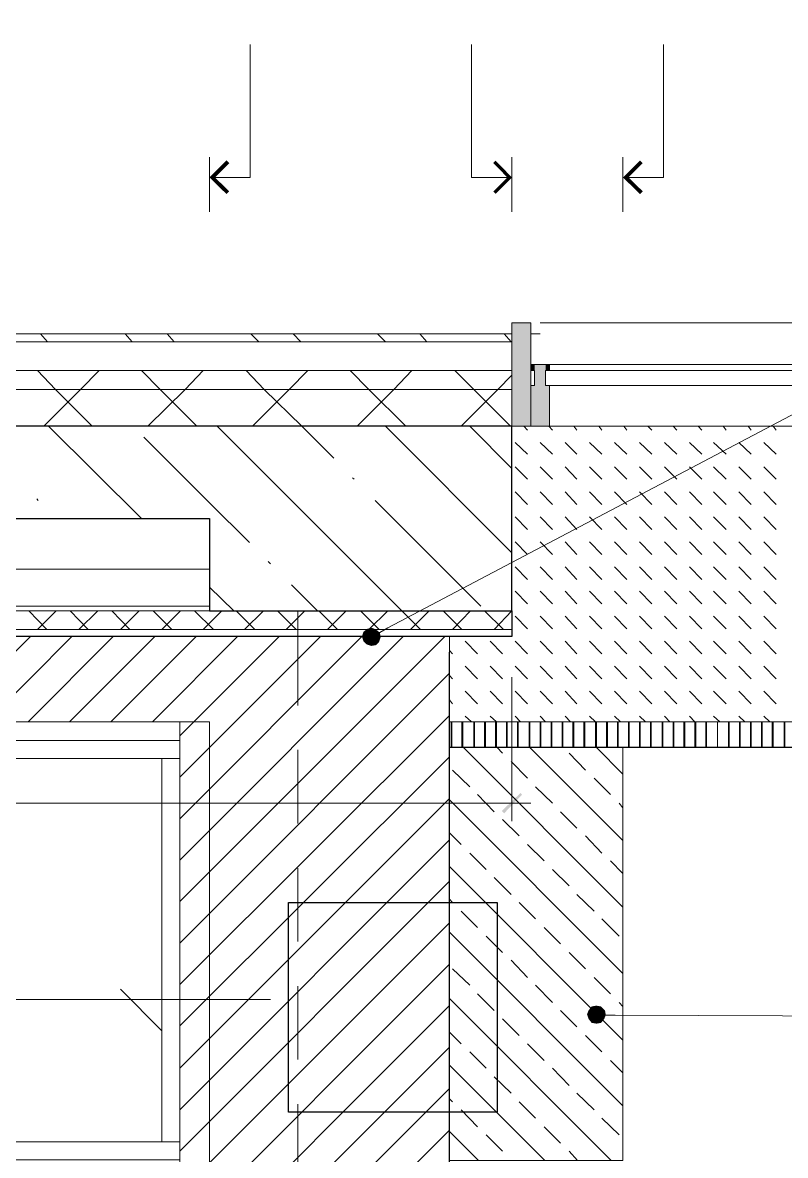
# Model space of a CAD drawing. Header units: millimetres. Extents: x -356862 to 418287, y 0 to 839748.
# Drawn here: x 21.933 to 23.559, y 30.184 to 32.598 of the extents above; entities that cross this region are included whole.
import ezdxf

# ---------------------------------------------------------------- set-up
doc = ezdxf.new("R2010")
doc.units = ezdxf.units.MM
doc.layers.add('PDF _Геометрия', color=7, linetype='Continuous', true_color=0xbababa)
doc.layers.add('PDF _Сплошная заливка', color=7, linetype='Continuous', true_color=0xf50000)

msp = doc.modelspace()

# ---------------------------------------------------------------- linework, layer by layer
at = {"layer": 'PDF _Геометрия', "color": 251, "lineweight": 20, "true_color": 0x545454}
for points in [[(22.69486999511718, 31.297853257921), (22.71153598361545, 31.30785285101996), (24.25647311740451, 32.12115308973524), (24.25647311740451, 32.1944834391276), (24.25647311740451, 34.83604261610243)], [(23.17651706271701, 30.4828864203559), (23.19651624891493, 30.4828864203559), (26.05306667751736, 30.47122022840711), (26.05306667751736, 30.39788987901475), (26.05306667751736, 27.79132927788628)]]:
    msp.add_lwpolyline(points, dxfattribs=at)
at = {"layer": 'PDF _Геометрия', "color": 112, "lineweight": 5, "true_color": 0x00b85c}
for points in [[(22.33155144585503, 32.26781378851996), (22.418214586046, 32.26781378851996), (22.418214586046, 32.55113559299045)], [(22.97652520073784, 32.26781378851996), (22.88986206054687, 32.26781378851996), (22.88986206054687, 32.55113559299045)], [(23.21318223741319, 32.26781378851996), (23.29984537760416, 32.26781378851996), (23.29984537760416, 32.55113559299045)], [(22.33155144585503, 32.1944834391276), (22.33155144585503, 32.31114535861545)], [(22.97652520073784, 32.1944834391276), (22.97652520073784, 32.31114535861545)], [(23.21318223741319, 32.1944834391276), (23.21318223741319, 32.31114535861545)]]:
    msp.add_lwpolyline(points, dxfattribs=at)
at = {"layer": 'PDF _Геометрия', "color": 112, "lineweight": 0, "true_color": 0x00b85c}
for points, const_width in [([(22.37071651882595, 32.30114576551649), (22.33738454182942, 32.26781378851996), (22.37071651882595, 32.23531511094835)], 0.008249243437609022), ([(22.93902672661675, 32.30114576551649), (22.97152540418836, 32.26781378851996), (22.93902672661675, 32.23531511094835)], 0.007070780089376292), ([(23.25234731038411, 32.30114576551649), (23.21901533338758, 32.26781378851996), (23.25234731038411, 32.23531511094835)], 0.008249243437611534)]:
    msp.add_lwpolyline(points, dxfattribs=dict(at, const_width=const_width))
at = {"layer": 'PDF _Геометрия', "color": 7, "lineweight": 5}
for points in [[(22.97652520073784, 31.91782803005642), (22.97652520073784, 31.93449401855468), (15.55182732476128, 31.93449401855468)], [(23.01652357313368, 31.93449401855468), (23.03652275933159, 31.93449401855468)], [(15.55182732476128, 31.85616387261284), (22.97652520073784, 31.85616387261284)], [(15.55182732476128, 31.81616550021701), (22.97652520073784, 31.81616550021701)], [(22.51987711588541, 31.14285956488715), (22.51987711588541, 31.34451802571614)], [(22.84319729275173, 31.10786098904079), (22.84319729275173, 22.95819261338975), (22.88319566514756, 22.95819261338975)], [(22.51987711588541, 30.89120313856336), (22.51987711588541, 31.04786343044704)], [(22.51987711588541, 30.63954671223958), (22.51987711588541, 30.79620700412326)], [(22.51987711588541, 30.38789028591579), (22.51987711588541, 30.54455057779947)], [(22.51987711588541, 30.13456726074218), (22.51987711588541, 30.29289415147569)]]:
    msp.add_lwpolyline(points, dxfattribs=at)
at = {"layer": 'PDF _Геометрия', "color": 8, "lineweight": 9, "true_color": 0x808080}
for points in [[(21.98656548394097, 31.91782803005642), (21.97156609429253, 31.93449401855468)], [(22.16655815972222, 31.91782803005642), (22.15155877007378, 31.93449401855468)], [(22.25655449761284, 31.91782803005642), (22.24155510796441, 31.93449401855468)], [(22.43654717339409, 31.91782803005642), (22.41988118489583, 31.93449401855468)], [(22.52654351128472, 31.91782803005642), (22.50987752278645, 31.93449401855468)], [(22.70653618706597, 31.91782803005642), (22.6898701985677, 31.93449401855468)], [(22.79486592610677, 31.91782803005642), (22.77986653645833, 31.93449401855468)], [(22.97485860188802, 31.91782803005642), (22.95985921223958, 31.93449401855468)], [(22.08156161838107, 31.73783535427517), (22.00323147243923, 31.81616550021701), (21.96489969889323, 31.85616387261284)], [(22.09656100802951, 31.85616387261284), (22.05656263563368, 31.81616550021701), (21.97823248969184, 31.73783535427517)], [(22.30488586425781, 31.73783535427517), (22.22655571831597, 31.81616550021701), (22.18655734592014, 31.85616387261284)], [(22.31821865505642, 31.85616387261284), (22.27988688151041, 31.81616550021701), (22.19989013671875, 31.73783535427517)], [(22.59654066297743, 31.66950480143229), (22.52821011013454, 31.73783535427517), (22.44821336534288, 31.81616550021701), (22.40988159179687, 31.85616387261284)], [(22.54154290093316, 31.85616387261284), (22.50154452853732, 31.81616550021701), (22.42321438259548, 31.73783535427517)], [(22.74986775716145, 31.73783535427517), (22.67153761121961, 31.81616550021701), (22.63153923882378, 31.85616387261284)], [(22.76320054796006, 31.85616387261284), (22.72486877441406, 31.81616550021701), (22.64653862847222, 31.73783535427517)], [(22.97319200303819, 31.73783535427517), (22.89486185709635, 31.81616550021701), (22.85486348470052, 31.85616387261284)], [(22.97652520073784, 31.84616427951389), (22.94652642144097, 31.81616550021701), (22.86819627549913, 31.73783535427517)], [(22.18655734592014, 31.54117668999566), (21.98823208279079, 31.73783535427517)], [(22.74153476291232, 31.34451802571614), (22.34821743435329, 31.73783535427517)], [(22.97652520073784, 31.46784634060329), (22.70653618706597, 31.73783535427517)], [(22.97652520073784, 31.64783901638454), (22.88652886284722, 31.73783535427517)], [(22.41654798719618, 31.48951212565104), (22.33155144585503, 31.57450866699218), (22.19155714246962, 31.7145029703776)], [(22.63987223307291, 31.62450663248698), (22.63653903537326, 31.62783983018663)], [(21.96656629774305, 31.57950846354166), (21.9632331000434, 31.58284166124131)], [(22.90986124674479, 31.3545176188151), (22.68487040201823, 31.57950846354166)], [(22.46154615614149, 31.44451395670573), (22.45654635959201, 31.4495137532552)], [(22.38321601019965, 31.34451802571614), (22.33155144585503, 31.39451599121093)], [(22.56154208713107, 31.34451802571614), (22.5065443250868, 31.39951578776041)]]:
    msp.add_lwpolyline(points, dxfattribs=at)
at = {"layer": 'PDF _Геометрия', "color": 7, "lineweight": 20}
for points in [[(23.01652357313368, 31.95782640245225), (22.97652520073784, 31.95782640245225), (22.97652520073784, 31.73783535427517), (23.01652357313368, 31.73783535427517)], [(23.01652357313368, 31.85616387261284), (23.02485656738281, 31.85616387261284), (23.02485656738281, 31.82449849446614), (23.01652357313368, 31.82449849446614), (23.01652357313368, 31.73783535427517), (23.05652194552951, 31.73783535427517), (23.05652194552951, 31.82449849446614), (23.04818895128038, 31.82449849446614), (23.04818895128038, 31.85616387261284), (23.05652194552951, 31.85616387261284), (23.05652194552951, 31.86949666341145), (23.01652357313368, 31.86949666341145)]]:
    msp.add_lwpolyline(points, close=True, dxfattribs=at)
at = {"layer": 'PDF _Геометрия', "color": 252, "lineweight": 5, "true_color": 0x989898}
for points in [[(23.03652275933159, 31.95782640245225), (23.74482727050781, 31.95782640245225), (25.57641940646701, 31.95782640245225), (25.57641940646701, 31.87116326226128)], [(23.05652194552951, 31.86949666341145), (23.72482808430989, 31.86949666341145)], [(23.05652194552951, 31.73783535427517), (23.72482808430989, 31.73783535427517)]]:
    msp.add_lwpolyline(points, dxfattribs=at)
at = {"layer": 'PDF _Геометрия', "color": 7, "lineweight": 9}
for points in [[(15.71682061089409, 31.73783535427517), (22.97652520073784, 31.73783535427517), (22.97652520073784, 31.91782803005642), (15.55182732476128, 31.91782803005642)], [(23.72482808430989, 31.73783535427517), (23.05652194552951, 31.73783535427517)], [(19.53666517469618, 31.10786098904079), (22.33155144585503, 31.10786098904079), (22.26822068956163, 31.10786098904079), (22.26822068956163, 25.00477600097656), (22.33155144585503, 25.00477600097656), (22.33155144585503, 31.10786098904079)], [(22.84319729275173, 31.10786098904079), (25.57641940646701, 31.10786098904079)]]:
    msp.add_lwpolyline(points, dxfattribs=at)
at = {"layer": 'PDF _Геометрия', "color": 7, "lineweight": 5}
msp.add_lwpolyline([(23.04818895128038, 31.82449849446614), (23.73316107855903, 31.82449849446614), (23.73316107855903, 31.85616387261284), (23.04818895128038, 31.85616387261284)], close=True, dxfattribs=at)
at = {"layer": 'PDF _Геометрия', "color": 7, "lineweight": 30}
msp.add_lwpolyline([(22.33155144585503, 31.54117668999566), (22.33155144585503, 31.34451802571614), (22.97652520073784, 31.34451802571614), (22.97652520073784, 31.73783535427517), (21.79657321506076, 31.73783535427517), (21.79657321506076, 31.54117668999566)], close=True, dxfattribs=at)
at = {"layer": 'PDF _Геометрия', "color": 7, "lineweight": 18}
msp.add_lwpolyline([(22.84319729275173, 31.10786098904079), (22.84319729275173, 31.28952026367187), (22.97652520073784, 31.28952026367187), (22.97652520073784, 31.73783535427517), (25.57641940646701, 31.73783535427517), (25.57641940646701, 31.10786098904079)], close=True, dxfattribs=at)
at = {"layer": 'PDF _Геометрия', "lineweight": 18}
for points in [[(23.00985717773437, 31.72950236002604), (23.00152418348524, 31.73783535427517)], [(23.06318834092881, 31.72950236002604), (23.05485534667968, 31.73783535427517)], [(23.11485290527343, 31.72950236002604), (23.10818650987413, 31.73783535427517)], [(23.16818406846788, 31.72950236002604), (23.16151767306857, 31.73783535427517)], [(23.22151523166232, 31.72950236002604), (23.21484883626302, 31.73783535427517)], [(23.27484639485677, 31.72950236002604), (23.26651340060764, 31.73783535427517)], [(23.32817755805121, 31.72950236002604), (23.31984456380208, 31.73783535427517)], [(23.38150872124566, 31.72950236002604), (23.37317572699653, 31.73783535427517)], [(23.43317328559028, 31.72950236002604), (23.42650689019097, 31.73783535427517)], [(23.48650444878472, 31.72950236002604), (23.47983805338541, 31.73783535427517)], [(23.53983561197916, 31.72950236002604), (23.53316921657986, 31.73783535427517)], [(23.00985717773437, 31.67783779568142), (22.98319159613715, 31.70283677842881)], [(23.06318834092881, 31.67783779568142), (23.03652275933159, 31.70283677842881)], [(23.11485290527343, 31.67783779568142), (23.08985392252604, 31.70283677842881)], [(23.16818406846788, 31.67783779568142), (23.14151848687066, 31.70283677842881)], [(23.22151523166232, 31.67783779568142), (23.1948496500651, 31.70283677842881)], [(23.27484639485677, 31.67783779568142), (23.24818081325954, 31.70283677842881)], [(23.32817755805121, 31.67783779568142), (23.30151197645399, 31.70283677842881)], [(23.38150872124566, 31.67783779568142), (23.35484313964843, 31.70283677842881)], [(23.43317328559028, 31.67783779568142), (23.40650770399305, 31.70283677842881)], [(23.48650444878472, 31.67783779568142), (23.4598388671875, 31.70283677842881)], [(23.53983561197916, 31.67783779568142), (23.51317003038194, 31.70283677842881)], [(23.00985717773437, 31.62450663248698), (22.98319159613715, 31.6511722140842)], [(23.06318834092881, 31.62450663248698), (23.03652275933159, 31.6511722140842)], [(23.11485290527343, 31.62450663248698), (23.08985392252604, 31.6511722140842)], [(23.16818406846788, 31.62450663248698), (23.14151848687066, 31.6511722140842)], [(23.22151523166232, 31.62450663248698), (23.1948496500651, 31.6511722140842)], [(23.27484639485677, 31.62450663248698), (23.24818081325954, 31.6511722140842)], [(23.32817755805121, 31.62450663248698), (23.30151197645399, 31.6511722140842)], [(23.38150872124566, 31.62450663248698), (23.35484313964843, 31.6511722140842)], [(23.43317328559028, 31.62450663248698), (23.40650770399305, 31.6511722140842)], [(23.48650444878472, 31.62450663248698), (23.4598388671875, 31.6511722140842)], [(23.53983561197916, 31.62450663248698), (23.51317003038194, 31.6511722140842)], [(23.00985717773437, 31.57117546929253), (22.98319159613715, 31.59784105088975)], [(23.06318834092881, 31.57117546929253), (23.03652275933159, 31.59784105088975)], [(23.11485290527343, 31.57117546929253), (23.08985392252604, 31.59784105088975)], [(23.16818406846788, 31.57117546929253), (23.14151848687066, 31.59784105088975)], [(23.22151523166232, 31.57117546929253), (23.1948496500651, 31.59784105088975)], [(23.27484639485677, 31.57117546929253), (23.24818081325954, 31.59784105088975)], [(23.32817755805121, 31.57117546929253), (23.30151197645399, 31.59784105088975)], [(23.38150872124566, 31.57117546929253), (23.35484313964843, 31.59784105088975)], [(23.43317328559028, 31.57117546929253), (23.40650770399305, 31.59784105088975)], [(23.48650444878472, 31.57117546929253), (23.4598388671875, 31.59784105088975)], [(23.53983561197916, 31.57117546929253), (23.51317003038194, 31.59784105088975)], [(23.00985717773437, 31.51784430609808), (22.98319159613715, 31.54450988769531)], [(23.06318834092881, 31.51784430609808), (23.03652275933159, 31.54450988769531)], [(23.11485290527343, 31.51784430609808), (23.08985392252604, 31.54450988769531)], [(23.16818406846788, 31.51784430609808), (23.14151848687066, 31.54450988769531)], [(23.22151523166232, 31.51784430609808), (23.1948496500651, 31.54450988769531)], [(23.27484639485677, 31.51784430609808), (23.24818081325954, 31.54450988769531)], [(23.32817755805121, 31.51784430609808), (23.30151197645399, 31.54450988769531)], [(23.38150872124566, 31.51784430609808), (23.35484313964843, 31.54450988769531)], [(23.43317328559028, 31.51784430609808), (23.40650770399305, 31.54450988769531)], [(23.48650444878472, 31.51784430609808), (23.4598388671875, 31.54450988769531)], [(23.53983561197916, 31.51784430609808), (23.51317003038194, 31.54450988769531)], [(23.00985717773437, 31.46451314290364), (22.98319159613715, 31.49117872450086)], [(23.06318834092881, 31.46451314290364), (23.03652275933159, 31.49117872450086)], [(23.11485290527343, 31.46451314290364), (23.08985392252604, 31.49117872450086)], [(23.16818406846788, 31.46451314290364), (23.14151848687066, 31.49117872450086)], [(23.22151523166232, 31.46451314290364), (23.1948496500651, 31.49117872450086)], [(23.27484639485677, 31.46451314290364), (23.24818081325954, 31.49117872450086)], [(23.32817755805121, 31.46451314290364), (23.30151197645399, 31.49117872450086)], [(23.38150872124566, 31.46451314290364), (23.35484313964843, 31.49117872450086)], [(23.43317328559028, 31.46451314290364), (23.40650770399305, 31.49117872450086)], [(23.48650444878472, 31.46451314290364), (23.4598388671875, 31.49117872450086)], [(23.53983561197916, 31.46451314290364), (23.51317003038194, 31.49117872450086)], [(23.00985717773437, 31.4111819797092), (22.98319159613715, 31.43784756130642)], [(23.06318834092881, 31.4111819797092), (23.03652275933159, 31.43784756130642)], [(23.11485290527343, 31.4111819797092), (23.08985392252604, 31.43784756130642)], [(23.16818406846788, 31.4111819797092), (23.14151848687066, 31.43784756130642)], [(23.22151523166232, 31.4111819797092), (23.1948496500651, 31.43784756130642)], [(23.27484639485677, 31.4111819797092), (23.24818081325954, 31.43784756130642)], [(23.32817755805121, 31.4111819797092), (23.30151197645399, 31.43784756130642)], [(23.38150872124566, 31.4111819797092), (23.35484313964843, 31.43784756130642)], [(23.43317328559028, 31.4111819797092), (23.40650770399305, 31.43784756130642)], [(23.48650444878472, 31.4111819797092), (23.4598388671875, 31.43784756130642)], [(23.53983561197916, 31.4111819797092), (23.51317003038194, 31.43784756130642)], [(23.00985717773437, 31.35951741536458), (22.98319159613715, 31.3861829969618)], [(23.06318834092881, 31.35951741536458), (23.03652275933159, 31.3861829969618)], [(23.11485290527343, 31.35951741536458), (23.08985392252604, 31.3861829969618)], [(23.16818406846788, 31.35951741536458), (23.14151848687066, 31.3861829969618)], [(23.22151523166232, 31.35951741536458), (23.1948496500651, 31.3861829969618)], [(23.27484639485677, 31.35951741536458), (23.24818081325954, 31.3861829969618)], [(23.32817755805121, 31.35951741536458), (23.30151197645399, 31.3861829969618)], [(23.38150872124566, 31.35951741536458), (23.35484313964843, 31.3861829969618)], [(23.43317328559028, 31.35951741536458), (23.40650770399305, 31.3861829969618)], [(23.48650444878472, 31.35951741536458), (23.4598388671875, 31.3861829969618)], [(23.53983561197916, 31.35951741536458), (23.51317003038194, 31.3861829969618)], [(23.00985717773437, 31.30618625217014), (22.98319159613715, 31.33285183376736)], [(23.06318834092881, 31.30618625217014), (23.03652275933159, 31.33285183376736)], [(23.11485290527343, 31.30618625217014), (23.08985392252604, 31.33285183376736)], [(23.16818406846788, 31.30618625217014), (23.14151848687066, 31.33285183376736)], [(23.22151523166232, 31.30618625217014), (23.1948496500651, 31.33285183376736)], [(23.27484639485677, 31.30618625217014), (23.24818081325954, 31.33285183376736)], [(23.32817755805121, 31.30618625217014), (23.30151197645399, 31.33285183376736)], [(23.38150872124566, 31.30618625217014), (23.35484313964843, 31.33285183376736)], [(23.43317328559028, 31.30618625217014), (23.40650770399305, 31.33285183376736)], [(23.48650444878472, 31.30618625217014), (23.4598388671875, 31.33285183376736)], [(23.53983561197916, 31.30618625217014), (23.51317003038194, 31.33285183376736)], [(22.84986368815104, 31.25285508897569), (22.84319729275173, 31.259521484375)], [(22.90319485134548, 31.25285508897569), (22.87652926974826, 31.27952067057291)], [(22.95652601453993, 31.25285508897569), (22.9298604329427, 31.27952067057291)], [(23.00985717773437, 31.25285508897569), (22.98319159613715, 31.27952067057291)], [(23.06318834092881, 31.25285508897569), (23.03652275933159, 31.27952067057291)], [(23.11485290527343, 31.25285508897569), (23.08985392252604, 31.27952067057291)], [(23.16818406846788, 31.25285508897569), (23.14151848687066, 31.27952067057291)], [(23.22151523166232, 31.25285508897569), (23.1948496500651, 31.27952067057291)], [(23.27484639485677, 31.25285508897569), (23.24818081325954, 31.27952067057291)], [(23.32817755805121, 31.25285508897569), (23.30151197645399, 31.27952067057291)], [(23.38150872124566, 31.25285508897569), (23.35484313964843, 31.27952067057291)], [(23.43317328559028, 31.25285508897569), (23.40650770399305, 31.27952067057291)], [(23.48650444878472, 31.25285508897569), (23.4598388671875, 31.27952067057291)], [(23.53983561197916, 31.25285508897569), (23.51317003038194, 31.27952067057291)], [(22.90319485134548, 31.19952392578125), (22.87652926974826, 31.22618950737847)], [(22.95652601453993, 31.19952392578125), (22.9298604329427, 31.22618950737847)], [(23.00985717773437, 31.19952392578125), (22.98319159613715, 31.22618950737847)], [(23.06318834092881, 31.19952392578125), (23.03652275933159, 31.22618950737847)], [(23.11485290527343, 31.19952392578125), (23.08985392252604, 31.22618950737847)], [(23.16818406846788, 31.19952392578125), (23.14151848687066, 31.22618950737847)], [(23.22151523166232, 31.19952392578125), (23.1948496500651, 31.22618950737847)], [(23.27484639485677, 31.19952392578125), (23.24818081325954, 31.22618950737847)], [(23.32817755805121, 31.19952392578125), (23.30151197645399, 31.22618950737847)], [(23.38150872124566, 31.19952392578125), (23.35484313964843, 31.22618950737847)], [(23.43317328559028, 31.19952392578125), (23.40650770399305, 31.22618950737847)], [(23.48650444878472, 31.19952392578125), (23.4598388671875, 31.22618950737847)], [(23.53983561197916, 31.19952392578125), (23.51317003038194, 31.22618950737847)], [(22.84986368815104, 31.19952392578125), (22.84319729275173, 31.20619032118055)], [(22.90319485134548, 31.1461927625868), (22.87652926974826, 31.17285834418402)], [(22.95652601453993, 31.1461927625868), (22.9298604329427, 31.17285834418402)], [(23.00985717773437, 31.1461927625868), (22.98319159613715, 31.17285834418402)], [(23.06318834092881, 31.1461927625868), (23.03652275933159, 31.17285834418402)], [(23.11485290527343, 31.1461927625868), (23.08985392252604, 31.17285834418402)], [(23.16818406846788, 31.1461927625868), (23.14151848687066, 31.17285834418402)], [(23.22151523166232, 31.1461927625868), (23.1948496500651, 31.17285834418402)], [(23.27484639485677, 31.1461927625868), (23.24818081325954, 31.17285834418402)], [(23.32817755805121, 31.1461927625868), (23.30151197645399, 31.17285834418402)], [(23.38150872124566, 31.1461927625868), (23.35484313964843, 31.17285834418402)], [(23.43317328559028, 31.1461927625868), (23.40650770399305, 31.17285834418402)], [(23.48650444878472, 31.1461927625868), (23.4598388671875, 31.17285834418402)], [(23.53983561197916, 31.1461927625868), (23.51317003038194, 31.17285834418402)], [(22.84986368815104, 31.1461927625868), (22.84319729275173, 31.15452575683593)], [(22.88986206054687, 31.10786098904079), (22.87652926974826, 31.11952718098958)], [(22.94319322374131, 31.10786098904079), (22.9298604329427, 31.11952718098958)], [(22.99485778808593, 31.10786098904079), (22.98319159613715, 31.11952718098958)], [(23.04818895128038, 31.10786098904079), (23.03652275933159, 31.11952718098958)], [(23.10152011447482, 31.10786098904079), (23.08985392252604, 31.11952718098958)], [(23.15485127766927, 31.10786098904079), (23.14151848687066, 31.11952718098958)], [(23.20818244086371, 31.10786098904079), (23.1948496500651, 31.11952718098958)], [(23.26151360405816, 31.10786098904079), (23.24818081325954, 31.11952718098958)], [(23.31317816840278, 31.10786098904079), (23.30151197645399, 31.11952718098958)], [(23.36650933159722, 31.10786098904079), (23.35484313964843, 31.11952718098958)], [(23.41984049479166, 31.10786098904079), (23.40650770399305, 31.11952718098958)], [(23.47317165798611, 31.10786098904079), (23.4598388671875, 31.11952718098958)], [(23.52650282118055, 31.10786098904079), (23.51317003038194, 31.11952718098958)]]:
    msp.add_lwpolyline(points, dxfattribs=at)
at = {"layer": 'PDF _Геометрия', "color": 161, "lineweight": 9, "true_color": 0x7f9fff}
for points in [[(21.79657321506076, 31.43284776475694), (21.79657321506076, 31.3545176188151), (22.33155144585503, 31.3545176188151), (22.33155144585503, 31.43284776475694)], [(19.02501932779948, 23.04652235243055), (19.53666517469618, 23.04652235243055), (19.53666517469618, 24.61145867241753), (22.26822068956163, 24.61145867241753), (22.26822068956163, 23.04652235243055), (22.84319729275173, 23.04652235243055), (22.84319729275173, 31.28952026367187), (21.79657321506076, 31.28952026367187), (21.79657321506076, 31.34451802571614), (19.66999308268229, 31.34451802571614), (19.02501932779948, 31.34451802571614), (16.36346096462673, 31.34451802571614), (15.90514628092448, 31.34451802571614), (15.90514628092448, 31.10786098904079), (18.96168857150607, 31.10786098904079), (18.96168857150607, 25.00477600097656), (15.90514628092448, 25.00477600097656), (15.90514628092448, 24.61145867241753), (18.96168857150607, 24.61145867241753), (18.96168857150607, 23.04652235243055)], [(19.53666517469618, 25.00477600097656), (19.53666517469618, 31.10786098904079), (22.26822068956163, 31.10786098904079), (22.26822068956163, 25.00477600097656)], [(23.21318223741319, 30.17289903428819), (23.21318223741319, 31.05286322699652), (22.84319729275173, 31.05286322699652), (22.84319729275173, 30.17289903428819)]]:
    msp.add_lwpolyline(points, close=True, dxfattribs=at)
at = {"layer": 'PDF _Геометрия', "color": 93, "lineweight": 5, "true_color": 0x5cb85c}
for points in [[(22.97652520073784, 31.34451802571614), (22.97652520073784, 31.30451965332031), (21.79657321506076, 31.30451965332031), (21.79657321506076, 31.34451802571614)], [(25.57641940646701, 31.10786098904079), (25.57641940646701, 31.05286322699652), (22.84319729275173, 31.05286322699652), (22.84319729275173, 31.10786098904079)]]:
    msp.add_lwpolyline(points, close=True, dxfattribs=at)
at = {"layer": 'PDF _Геометрия', "color": 93, "lineweight": 30, "true_color": 0x5cb85c}
for points in [[(22.97652520073784, 31.34451802571614), (22.97652520073784, 31.28952026367187), (21.79657321506076, 31.28952026367187), (21.79657321506076, 31.34451802571614)], [(25.57641940646701, 31.10786098904079), (25.57641940646701, 31.05286322699652), (22.84319729275173, 31.05286322699652), (22.84319729275173, 31.10786098904079)]]:
    msp.add_lwpolyline(points, dxfattribs=at)
at = {"layer": 'PDF _Геометрия', "color": 93, "lineweight": 5, "true_color": 0x5cb85c}
for points in [[(21.94656711154514, 31.34451802571614), (21.98489888509114, 31.30451965332031)], [(22.00489807128906, 31.34451802571614), (21.96489969889323, 31.30451965332031)], [(22.03489685058593, 31.34451802571614), (22.07322862413194, 31.30451965332031)], [(22.09322781032986, 31.34451802571614), (22.05322943793403, 31.30451965332031)], [(22.12322658962673, 31.34451802571614), (22.16155836317274, 31.30451965332031)], [(22.18155754937066, 31.34451802571614), (22.14155917697482, 31.30451965332031)], [(22.21155632866753, 31.34451802571614), (22.25155470106336, 31.30451965332031)], [(22.26988728841145, 31.34451802571614), (22.22988891601562, 31.30451965332031)], [(22.29988606770833, 31.34451802571614), (22.33988444010416, 31.30451965332031)], [(22.35821702745225, 31.34451802571614), (22.31821865505642, 31.30451965332031)], [(22.38821580674913, 31.34451802571614), (22.42821417914496, 31.30451965332031)], [(22.44654676649305, 31.34451802571614), (22.40654839409722, 31.30451965332031)], [(22.47654554578993, 31.34451802571614), (22.51654391818576, 31.30451965332031)], [(22.53487650553385, 31.34451802571614), (22.49487813313802, 31.30451965332031)], [(22.56487528483073, 31.34451802571614), (22.60487365722656, 31.30451965332031)], [(22.62320624457465, 31.34451802571614), (22.58320787217881, 31.30451965332031)], [(22.65320502387153, 31.34451802571614), (22.69320339626736, 31.30451965332031)], [(22.71153598361545, 31.34451802571614), (22.67153761121961, 31.30451965332031)], [(22.74153476291232, 31.34451802571614), (22.78153313530816, 31.30451965332031)], [(22.79986572265625, 31.34451802571614), (22.75986735026041, 31.30451965332031)], [(22.82986450195312, 31.34451802571614), (22.86986287434895, 31.30451965332031)], [(22.88819546169704, 31.34451802571614), (22.84986368815104, 31.30451965332031)], [(22.91819424099392, 31.34451802571614), (22.95819261338975, 31.30451965332031)], [(22.97652520073784, 31.34451802571614), (22.93819342719184, 31.30451965332031)]]:
    msp.add_lwpolyline(points, dxfattribs=at)
at = {"layer": 'PDF _Геометрия', "color": 161, "lineweight": 9, "true_color": 0x7f9fff}
for points in [[(21.94990030924479, 31.28952026367187), (21.76824103461371, 31.10786098904079)], [(22.03823004828559, 31.28952026367187), (21.85657077365451, 31.10786098904079)], [(22.12655978732639, 31.28952026367187), (21.94490051269531, 31.10786098904079)], [(22.21488952636718, 31.28952026367187), (22.03323025173611, 31.10786098904079)], [(22.30321926540798, 31.28952026367187), (22.12155999077691, 31.10786098904079)], [(22.39154900444878, 31.28952026367187), (22.2098897298177, 31.10786098904079)], [(22.83319769965278, 31.28952026367187), (22.26822068956163, 30.72454325358072)], [(22.74486796061198, 31.28952026367187), (22.26822068956163, 30.81287299262152)], [(22.65653822157118, 31.28952026367187), (22.26822068956163, 30.90120273166232)], [(22.56820848253038, 31.28952026367187), (22.26822068956163, 30.98953247070312)], [(22.47987874348958, 31.28952026367187), (22.26822068956163, 31.07786220974392)], [(22.84319729275173, 31.21119011773003), (22.26822068956163, 30.63621351453993)], [(22.84319729275173, 31.12119377983941), (22.26822068956163, 30.54788377549913)], [(22.84319729275173, 31.03286404079861), (22.26822068956163, 30.45955403645833)], [(22.84319729275173, 30.94453430175781), (22.26822068956163, 30.3695576985677)], [(22.84319729275173, 30.85620456271701), (22.26822068956163, 30.28122795952691)], [(22.84319729275173, 30.76787482367621), (22.26822068956163, 30.19289822048611)], [(22.84319729275173, 30.67954508463541), (22.26822068956163, 30.10456848144531)], [(22.84319729275173, 30.59121534559461), (22.26822068956163, 30.01623874240451)], [(22.84319729275173, 30.50288560655381), (22.26822068956163, 29.92790900336371)], [(22.84319729275173, 30.41455586751302), (22.26822068956163, 29.83957926432291)], [(22.84319729275173, 30.32622612847222), (22.26822068956163, 29.75124952528211)], [(22.84319729275173, 30.23789638943142), (22.26822068956163, 29.66291978624131)]]:
    msp.add_lwpolyline(points, dxfattribs=at)
at = {"layer": 'PDF _Геометрия', "color": 161, "lineweight": 30, "true_color": 0x7f9fff}
msp.add_lwpolyline([(22.84319729275173, 23.03652275933159), (22.84319729275173, 31.25618828667534)], dxfattribs=at)
at = {"layer": 'PDF _Геометрия', "color": 7, "lineweight": 18}
for points in [[(22.97652520073784, 31.2028571234809), (22.97652520073784, 30.89620293511284)], [(23.01652357313368, 30.93453470865885), (21.75657484266493, 30.93453470865885)]]:
    msp.add_lwpolyline(points, dxfattribs=at)
at = {"layer": 'PDF _Геометрия', "color": 254, "lineweight": 5, "true_color": 0xdcdcdc}
for points in [[(22.84653049045139, 31.10786098904079), (22.84653049045139, 31.05286322699652)], [(22.86986287434895, 31.10786098904079), (22.86986287434895, 31.05286322699652)], [(22.89652845594618, 31.10786098904079), (22.89652845594618, 31.05286322699652)], [(22.91986083984375, 31.10786098904079), (22.91986083984375, 31.05286322699652)], [(22.94319322374131, 31.10786098904079), (22.94319322374131, 31.05286322699652)], [(22.96485900878906, 31.10786098904079), (22.96485900878906, 31.05286322699652)], [(22.98819139268663, 31.10786098904079), (22.98819139268663, 31.05286322699652)], [(23.01485697428385, 31.10786098904079), (23.01485697428385, 31.05286322699652), (23.21318223741319, 30.85453796386718)], [(23.03818935818142, 31.10786098904079), (23.03818935818142, 31.05286322699652)], [(23.06152174207899, 31.10786098904079), (23.06152174207899, 31.05286322699652)], [(23.08318752712673, 31.10786098904079), (23.08318752712673, 31.05286322699652)], [(23.1065199110243, 31.10786098904079), (23.1065199110243, 31.05286322699652)], [(23.12985229492187, 31.10786098904079), (23.12985229492187, 31.05286322699652)], [(23.15651787651909, 31.10786098904079), (23.15651787651909, 31.05286322699652), (23.21318223741319, 30.99619886610243)], [(23.17985026041666, 31.10786098904079), (23.17985026041666, 31.05286322699652)], [(23.20318264431423, 31.10786098904079), (23.20318264431423, 31.05286322699652)], [(23.22484842936198, 31.10786098904079), (23.22484842936198, 31.05286322699652)], [(23.24818081325954, 31.10786098904079), (23.24818081325954, 31.05286322699652)], [(23.27151319715711, 31.10786098904079), (23.27151319715711, 31.05286322699652)], [(23.29817877875434, 31.10786098904079), (23.29817877875434, 31.05286322699652)], [(23.32151116265191, 31.10786098904079), (23.32151116265191, 31.05286322699652)], [(23.34484354654948, 31.10786098904079), (23.34484354654948, 31.05286322699652)], [(23.36650933159722, 31.10786098904079), (23.36650933159722, 31.05286322699652)], [(23.38984171549479, 31.10786098904079), (23.38984171549479, 31.05286322699652)], [(23.41484069824218, 31.10786098904079), (23.41484069824218, 31.05286322699652)], [(23.43983968098958, 31.10786098904079), (23.43983968098958, 31.05286322699652)], [(23.46317206488715, 31.10786098904079), (23.46317206488715, 31.05286322699652)], [(23.48483784993489, 31.10786098904079), (23.48483784993489, 31.05286322699652)], [(23.50817023383246, 31.10786098904079), (23.50817023383246, 31.05286322699652)], [(23.53150261773003, 31.10786098904079), (23.53150261773003, 31.05286322699652)], [(23.55816819932725, 31.10786098904079), (23.55816819932725, 31.05286322699652)], [(23.21318223741319, 30.71287706163194), (22.87319607204861, 31.05286322699652)], [(22.95652601453993, 31.04119703504774), (22.94485982259114, 31.05286322699652)], [(23.13318549262153, 31.00453186035156), (23.09818691677517, 31.04119703504774)], [(23.00985717773437, 30.98786587185329), (22.97485860188802, 31.02286444769965)], [(22.88652886284722, 30.9695332845052), (22.84986368815104, 31.00453186035156)], [(23.06318834092881, 30.93453470865885), (23.02652316623264, 30.9695332845052)], [(23.18651665581597, 30.95286729600694), (23.15151807996961, 30.98786587185329)], [(22.93819342719184, 30.91620212131076), (22.90319485134548, 30.95286729600694)], [(23.21318223741319, 30.5712161593967), (22.84319729275173, 30.94120110405816)], [(23.21318223741319, 30.92453511555989), (23.20484924316406, 30.93453470865885)], [(22.99152459038628, 30.86453755696614), (22.95652601453993, 30.8995361328125)], [(23.11485290527343, 30.88120354546441), (23.07985432942708, 30.91620212131076)], [(22.86819627549913, 30.84620496961805), (22.84319729275173, 30.87120395236545)], [(23.16818406846788, 30.82787238226996), (23.13318549262153, 30.86453755696614)], [(22.92152743869357, 30.79287380642361), (22.88652886284722, 30.82787238226996)], [(23.04485575358073, 30.8112063937717), (23.00985717773437, 30.84620496961805)], [(23.21318223741319, 30.78454081217447), (23.18651665581597, 30.8112063937717)], [(23.21318223741319, 30.42955525716145), (22.84319729275173, 30.79954020182291)], [(22.97485860188802, 30.73954264322916), (22.93819342719184, 30.77620781792534)], [(23.09818691677517, 30.75787523057725), (23.06318834092881, 30.79287380642361)], [(22.84986368815104, 30.7228766547309), (22.84319729275173, 30.7295430501302)], [(23.15151807996961, 30.70454406738281), (23.11485290527343, 30.73954264322916)], [(22.90319485134548, 30.66954549153645), (22.86819627549913, 30.70454406738281)], [(23.02652316623264, 30.68787807888454), (22.99152459038628, 30.7228766547309)], [(23.20484924316406, 30.65121290418836), (23.16818406846788, 30.68787807888454)], [(23.21318223741319, 30.28956095377604), (22.84319729275173, 30.6595458984375)], [(23.07985432942708, 30.6345469156901), (23.04485575358073, 30.66954549153645)], [(22.95652601453993, 30.61621432834201), (22.92152743869357, 30.65121290418836)], [(23.13318549262153, 30.58121575249566), (23.09818691677517, 30.61621432834201)], [(23.00985717773437, 30.56288316514756), (22.97485860188802, 30.59954833984375)], [(22.88652886284722, 30.5462171766493), (22.84986368815104, 30.58121575249566)], [(23.18651665581597, 30.52788458930121), (23.15151807996961, 30.56288316514756)], [(22.22988891601562, 30.44955444335937), (22.14155917697482, 30.53788418240017)], [(23.06318834092881, 30.50955200195312), (23.02652316623264, 30.5462171766493)], [(23.18818325466579, 30.17289903428819), (22.84319729275173, 30.51788499620225)], [(22.93819342719184, 30.49288601345486), (22.90319485134548, 30.52788458930121)], [(23.11485290527343, 30.4578874376085), (23.07985432942708, 30.49288601345486)], [(23.21318223741319, 30.50121900770399), (23.20484924316406, 30.50955200195312)], [(22.99152459038628, 30.43955485026041), (22.95652601453993, 30.47455342610677)], [(22.86819627549913, 30.42122226291232), (22.84319729275173, 30.44622124565972)], [(23.16818406846788, 30.40455627441406), (23.13318549262153, 30.43955485026041)], [(23.04485575358073, 30.38622368706597), (23.00985717773437, 30.42122226291232)], [(22.92152743869357, 30.3695576985677), (22.88652886284722, 30.40455627441406)], [(23.04652235243055, 30.17289903428819), (22.84319729275173, 30.37622409396701)], [(23.09818691677517, 30.33289252387153), (23.06318834092881, 30.3695576985677)], [(23.21318223741319, 30.35955810546875), (23.18651665581597, 30.38622368706597)], [(22.97485860188802, 30.31622653537326), (22.93819342719184, 30.35122511121961)], [(22.84986368815104, 30.29789394802517), (22.84319729275173, 30.30456034342447)], [(23.02652316623264, 30.26289537217881), (22.99152459038628, 30.29789394802517)], [(23.15151807996961, 30.28122795952691), (23.11485290527343, 30.31622653537326)], [(22.90319485134548, 30.24456278483072), (22.86819627549913, 30.28122795952691)], [(23.07985432942708, 30.20956420898437), (23.04485575358073, 30.24456278483072)], [(23.20484924316406, 30.22789679633246), (23.16818406846788, 30.26289537217881)], [(22.90486145019531, 30.17289903428819), (22.84319729275173, 30.23456319173177)], [(22.95652601453993, 30.19289822048611), (22.92152743869357, 30.22789679633246)], [(23.11651950412326, 30.17289903428819), (23.09818691677517, 30.19289822048611)]]:
    msp.add_lwpolyline(points, dxfattribs=at)
for points in [[(22.84819708930121, 31.05286322699652), (22.84819708930121, 31.10786098904079)], [(22.87152947319878, 31.05286322699652), (22.87152947319878, 31.10786098904079)], [(22.89486185709635, 31.05286322699652), (22.89486185709635, 31.10786098904079)], [(22.91819424099392, 31.05286322699652), (22.91819424099392, 31.10786098904079)], [(22.94152662489149, 31.05286322699652), (22.94152662489149, 31.10786098904079)], [(22.96652560763889, 31.05286322699652), (22.96652560763889, 31.10786098904079)], [(22.98985799153645, 31.05286322699652), (22.98985799153645, 31.10786098904079)], [(23.01319037543403, 31.05286322699652), (23.01319037543403, 31.10786098904079)], [(23.03652275933159, 31.05286322699652), (23.03652275933159, 31.10786098904079)], [(23.05985514322916, 31.05286322699652), (23.05985514322916, 31.10786098904079)], [(23.08485412597656, 31.05286322699652), (23.08485412597656, 31.10786098904079)], [(23.10818650987413, 31.05286322699652), (23.10818650987413, 31.10786098904079)], [(23.1315188937717, 31.05286322699652), (23.1315188937717, 31.10786098904079)], [(23.15485127766927, 31.05286322699652), (23.15485127766927, 31.10786098904079)], [(23.17818366156684, 31.05286322699652), (23.17818366156684, 31.10786098904079)], [(23.20151604546441, 31.05286322699652), (23.20151604546441, 31.10786098904079)], [(23.2265150282118, 31.05286322699652), (23.2265150282118, 31.10786098904079)], [(23.24984741210937, 31.05286322699652), (23.24984741210937, 31.10786098904079)], [(23.27317979600694, 31.05286322699652), (23.27317979600694, 31.10786098904079)], [(23.29651217990451, 31.05286322699652), (23.29651217990451, 31.10786098904079)], [(23.31984456380208, 31.05286322699652), (23.31984456380208, 31.10786098904079)], [(23.34317694769965, 31.05286322699652), (23.34317694769965, 31.10786098904079)], [(23.36817593044704, 31.05286322699652), (23.36817593044704, 31.10786098904079)], [(23.39150831434461, 31.05286322699652), (23.39150831434461, 31.10786098904079)], [(23.41484069824218, 31.05286322699652), (23.41484069824218, 31.10786098904079)], [(23.43817308213975, 31.05286322699652), (23.43817308213975, 31.10786098904079)], [(23.46150546603732, 31.05286322699652), (23.46150546603732, 31.10786098904079)], [(23.48650444878472, 31.05286322699652), (23.48650444878472, 31.10786098904079)], [(23.50983683268229, 31.05286322699652), (23.50983683268229, 31.10786098904079)], [(23.53316921657986, 31.05286322699652), (23.53316921657986, 31.10786098904079)], [(23.55650160047743, 31.05286322699652), (23.55650160047743, 31.10786098904079)]]:
    msp.add_lwpolyline(points, close=True, dxfattribs=at)
at = {"layer": 'PDF _Геометрия', "color": 252, "lineweight": 5, "true_color": 0x989898}
for points in [[(19.94998168945312, 31.06786261664496), (20.43829515245225, 31.06786261664496), (22.26822068956163, 31.06786261664496), (22.26822068956163, 31.02953084309895), (20.43829515245225, 31.02953084309895), (19.94998168945312, 31.02953084309895), (19.57499694824218, 31.02953084309895), (19.57499694824218, 31.06786261664496)], [(22.26822068956163, 30.21289740668403), (22.22988891601562, 30.21289740668403), (22.22988891601562, 31.02953084309895), (22.26822068956163, 31.02953084309895)], [(19.94998168945312, 30.21289740668403), (20.43829515245225, 30.21289740668403), (22.26822068956163, 30.21289740668403), (22.26822068956163, 30.17456563313802), (20.43829515245225, 30.17456563313802), (19.94998168945312, 30.17456563313802), (19.61499532063802, 30.17456563313802), (19.61499532063802, 30.21289740668403)]]:
    msp.add_lwpolyline(points, close=True, dxfattribs=at)
at = {"layer": 'PDF _Геометрия', "color": 252, "lineweight": 30, "true_color": 0x989898}
msp.add_lwpolyline([(22.4998779296875, 30.27622816297743), (22.4998779296875, 30.7228766547309), (22.94485982259114, 30.7228766547309), (22.94485982259114, 30.27622816297743)], close=True, dxfattribs=at)
at = {"layer": 'PDF _Геометрия', "color": 252, "lineweight": 18, "true_color": 0x989898}
msp.add_lwpolyline([(22.46154615614149, 30.51621839735243), (15.90514628092448, 30.51621839735243)], dxfattribs=at)
at = {"layer": 'PDF _Сплошная заливка', "color": 252, "true_color": 0x989898, "transparency": 33554559}
for points in [[(22.97652520073784, 31.95782640245225), (22.97652520073784, 31.73783535427517), (23.01652357313368, 31.95782640245225)], [(22.97652520073784, 31.73783535427517), (23.01652357313368, 31.95782640245225), (23.01652357313368, 31.73783535427517)], [(23.01652357313368, 31.86949666341145), (23.01652357313368, 31.85616387261284), (23.02485656738281, 31.86949666341145)], [(23.01652357313368, 31.85616387261284), (23.02485656738281, 31.86949666341145), (23.02485656738281, 31.85616387261284)], [(23.02485656738281, 31.86949666341145), (23.02485656738281, 31.73783535427517), (23.04818895128038, 31.86949666341145)], [(23.02485656738281, 31.73783535427517), (23.04818895128038, 31.86949666341145), (23.04818895128038, 31.73783535427517)], [(23.04818895128038, 31.86949666341145), (23.04818895128038, 31.85616387261284), (23.05652194552951, 31.86949666341145)], [(23.04818895128038, 31.85616387261284), (23.05652194552951, 31.86949666341145), (23.05652194552951, 31.85616387261284)], [(23.01652357313368, 31.82449849446614), (23.01652357313368, 31.73783535427517), (23.02485656738281, 31.82449849446614)], [(23.01652357313368, 31.73783535427517), (23.02485656738281, 31.82449849446614), (23.02485656738281, 31.73783535427517)], [(23.04818895128038, 31.82449849446614), (23.04818895128038, 31.73783535427517), (23.05652194552951, 31.82449849446614)], [(23.04818895128038, 31.73783535427517), (23.05652194552951, 31.82449849446614), (23.05652194552951, 31.73783535427517)]]:
    msp.add_solid(points, dxfattribs=at)
at = {"layer": 'PDF _Сплошная заливка', "color": 251, "true_color": 0x545454, "transparency": 33554559}
for points in [[(22.67653740776909, 31.28952026367187), (22.67820400661892, 31.30785285101996), (22.66820441351996, 31.30618625217014)], [(22.68653700086805, 31.30451965332031), (22.67653740776909, 31.28952026367187), (22.67820400661892, 31.30785285101996)], [(22.65987141927083, 31.29951985677083), (22.67653740776909, 31.28952026367187), (22.65653822157118, 31.28952026367187)], [(22.67653740776909, 31.28952026367187), (22.65653822157118, 31.28952026367187), (22.65987141927083, 31.27952067057291)], [(22.66820441351996, 31.30618625217014), (22.65987141927083, 31.29951985677083), (22.67653740776909, 31.28952026367187)], [(22.65987141927083, 31.27952067057291), (22.66653781467014, 31.27285427517361), (22.67653740776909, 31.28952026367187)], [(22.66653781467014, 31.27285427517361), (22.67653740776909, 31.28952026367187), (22.67653740776909, 31.26952107747395)], [(22.69486999511718, 31.297853257921), (22.68653700086805, 31.30451965332031), (22.67653740776909, 31.28952026367187)], [(22.67653740776909, 31.28952026367187), (22.69653659396701, 31.28785366482204), (22.69486999511718, 31.297853257921)], [(22.67653740776909, 31.28952026367187), (22.67653740776909, 31.26952107747395), (22.68653700086805, 31.27118767632378)], [(22.68653700086805, 31.27118767632378), (22.69320339626736, 31.27785407172308), (22.67653740776909, 31.28952026367187)], [(22.69320339626736, 31.27785407172308), (22.67653740776909, 31.28952026367187), (22.69653659396701, 31.28785366482204)], [(23.15651787651909, 30.48455301920572), (23.13985188802083, 30.49288601345486), (23.13651869032118, 30.48455301920572)], [(23.14651828342014, 30.50121900770399), (23.15651787651909, 30.48455301920572), (23.13985188802083, 30.49288601345486)], [(23.15651787651909, 30.50288560655381), (23.14651828342014, 30.50121900770399), (23.15651787651909, 30.48455301920572)], [(23.15651787651909, 30.48455301920572), (23.16651746961805, 30.50121900770399), (23.15651787651909, 30.50288560655381)], [(23.17485046386718, 30.49288601345486), (23.15651787651909, 30.48455301920572), (23.16651746961805, 30.50121900770399)], [(23.17651706271701, 30.4828864203559), (23.17485046386718, 30.49288601345486), (23.15651787651909, 30.48455301920572)], [(23.13651869032118, 30.48455301920572), (23.13985188802083, 30.47455342610677), (23.15651787651909, 30.48455301920572)], [(23.13985188802083, 30.47455342610677), (23.15651787651909, 30.48455301920572), (23.14651828342014, 30.46622043185764)], [(23.15651787651909, 30.48455301920572), (23.14651828342014, 30.46622043185764), (23.15651787651909, 30.46455383300781)], [(23.15651787651909, 30.46455383300781), (23.16651746961805, 30.46622043185764), (23.15651787651909, 30.48455301920572)], [(23.16651746961805, 30.46622043185764), (23.15651787651909, 30.48455301920572), (23.17318386501736, 30.47455342610677)], [(23.15651787651909, 30.48455301920572), (23.17318386501736, 30.47455342610677), (23.17651706271701, 30.4828864203559)]]:
    msp.add_solid(points, dxfattribs=at)
at = {"layer": 'PDF _Сплошная заливка', "color": 7, "transparency": 33554559}
for points in [[(22.9548594156901, 30.91786872016058), (22.95985921223958, 30.91286892361111), (22.99485778808593, 30.95620049370659)], [(22.95985921223958, 30.91286892361111), (22.99485778808593, 30.95620049370659), (22.99819098578559, 30.95286729600694)]]:
    msp.add_solid(points, dxfattribs=at)

doc.saveas('drawing.dxf')
